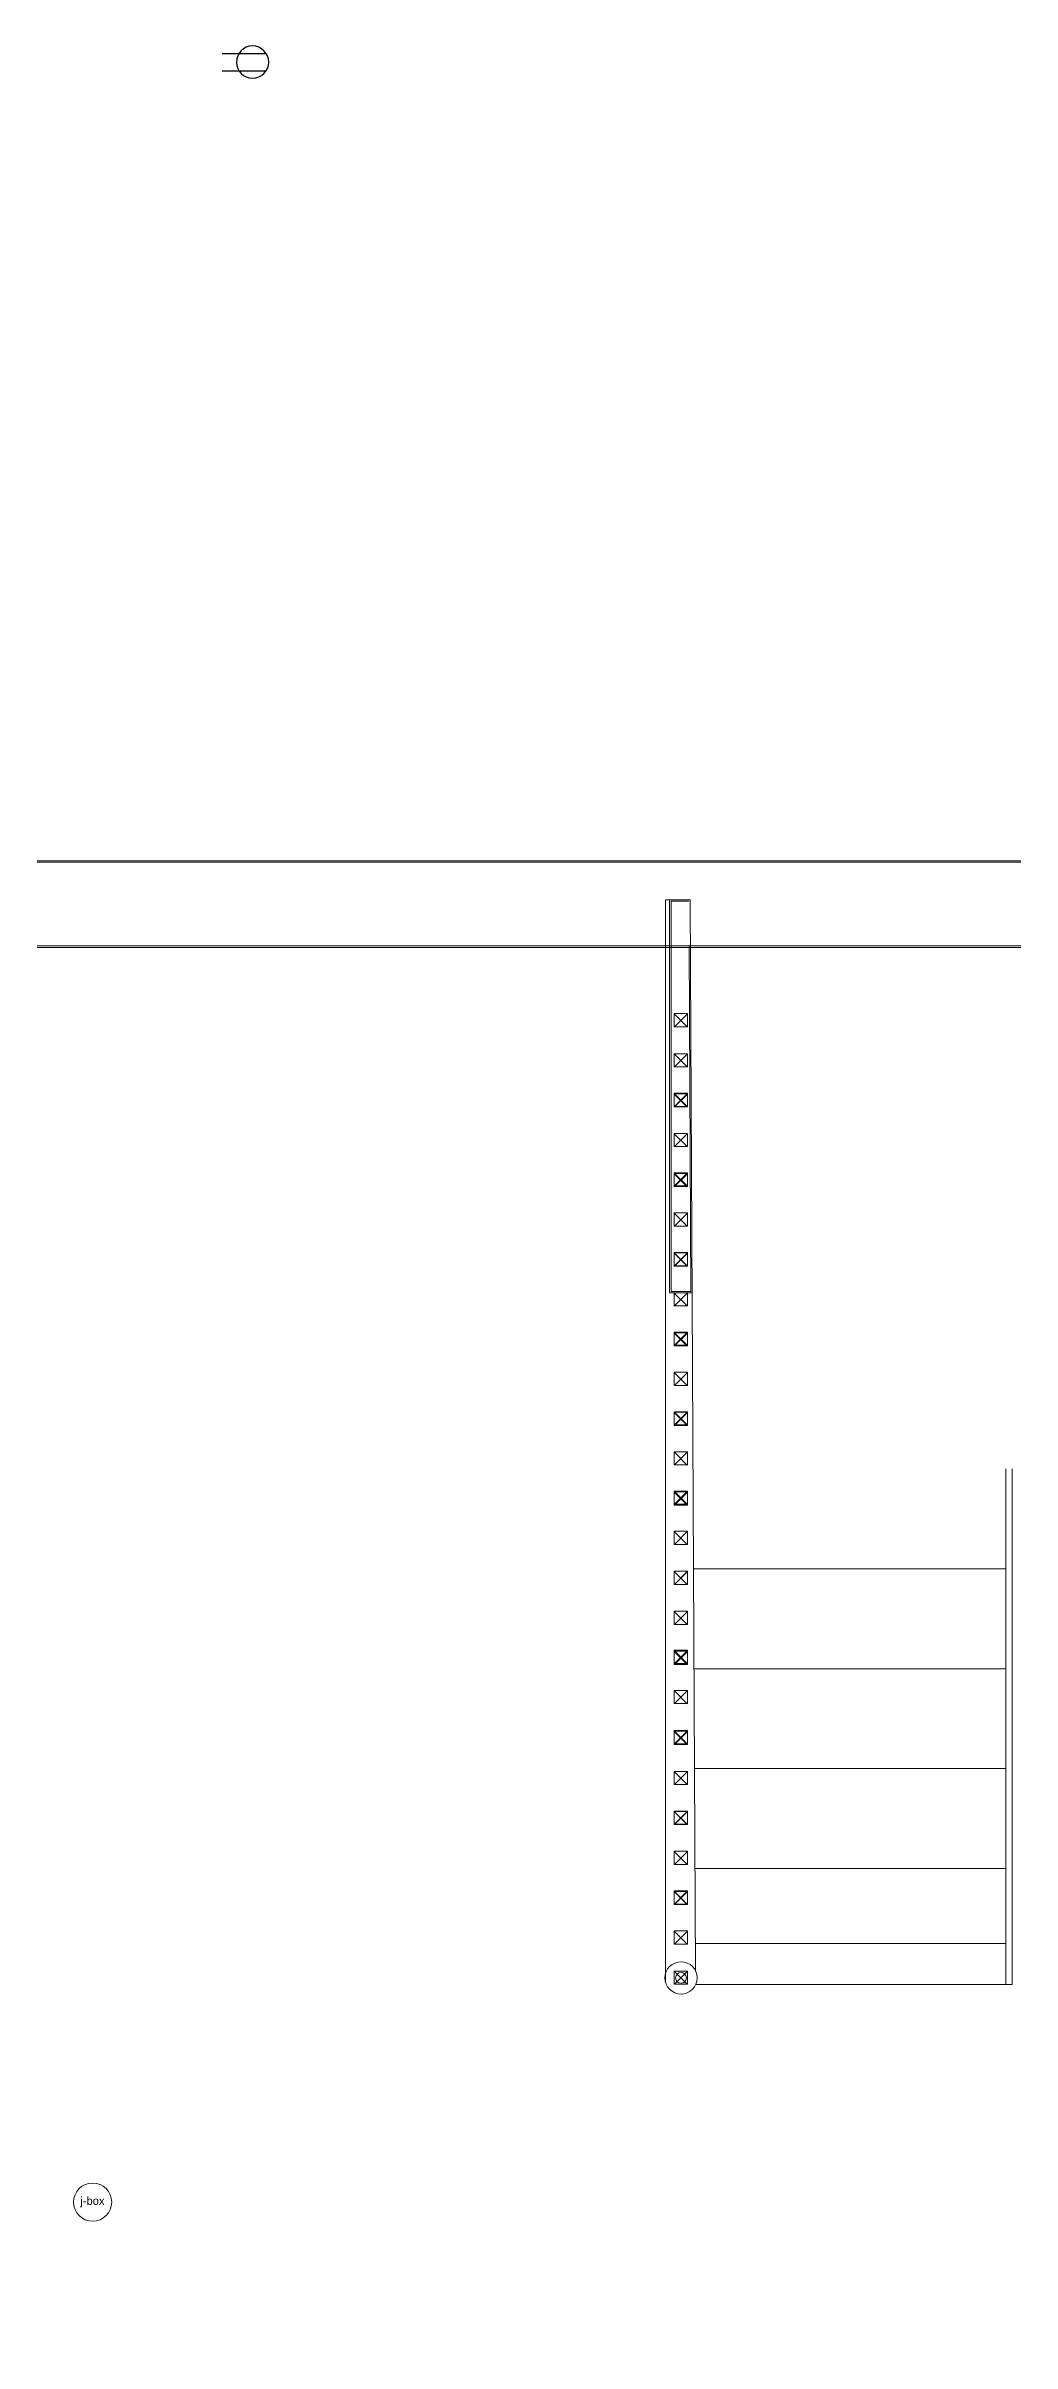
# Model space of a CAD drawing. Header units: inches. Extents: x -179 to 699, y -214 to 441.
# Drawn here: x 254.4 to 350.8, y 211.6 to 440.7 of the extents above; entities that cross this region are included whole.
import ezdxf
from ezdxf.enums import TextEntityAlignment as Align

# ---------------------------------------------------------------- set-up
doc = ezdxf.new("R2010")
doc.units = ezdxf.units.IN
doc.header["$MEASUREMENT"] = 0
doc.layers.get('0').update_dxf_attribs({"color": 1, "lineweight": 9})
for name, color, linetype, lineweight in [('A201-Floorplan-2nd-floor', 7, 'Continuous', 9), ('A301-Floorplan-attic', 7, 'Continuous', 9), ('E201-Electrical-2nd-floor', 7, 'Continuous', 9), ('E301-Electrical-attic', 7, 'Continuous', 9)]:
    doc.layers.add(name, color=color, linetype=linetype, lineweight=lineweight)
doc.layers.get('0').off()
doc.layers.get('E201-Electrical-2nd-floor').off()
doc.layers.get('E301-Electrical-attic').off()
doc.styles.add('Reg', font='Arial.ttf', dxfattribs={"height": 3})

# ---------------------------------------------------------------- blocks, each defined once
blk = doc.blocks.new('cgri')
at = {"layer": ''}
for p, q in [((291.65, 54.83), (291.65, 59.21)), ((293.38, 54.83), (293.38, 59.22))]:
    blk.add_line(p, q, dxfattribs=at)
blk.add_circle((292.52, 57.86), 1.61, dxfattribs=at)
blk = doc.blocks.new('*U11')
at = {"layer": 'E201-Electrical-2nd-floor'}
blk.add_blockref('cgri', (0, 0), dxfattribs=at)
at = {"style": 'Reg'}
blk.add_attdef('ID', text='', height=3, dxfattribs=at).set_placement((292.6, 61.43), align=Align.MIDDLE_CENTER)
blk = doc.blocks.new('E301-Electrical-jboxes')
at = {"layer": 'A301-Floorplan-attic'}
for p, q in [((328.58, 0), (328.58, -445.28)), ((320.08, -431), (320.08, -8.3))]:
    blk.add_line(p, q, dxfattribs=at)
blk.add_circle((194.95, -173.05), 1.9, dxfattribs=at)
at = {"layer": 'A301-Floorplan-attic', "style": 'Reg'}
blk.add_text('j-box', height=0.798, rotation=270, dxfattribs=at).set_placement((194.68, -171.82))

msp = doc.modelspace()

# ---------------------------------------------------------------- linework, layer by layer
at = {"layer": 'A201-Floorplan-2nd-floor'}
for p, q in [((316.19, 355.51), (316.19, 247.6)), ((318.66, 355.51), (316.19, 355.51)), ((316.61, 355.51), (316.61, 316.33)), ((318.53, 355.51), (318.53, 355.51)), ((319.21, 248.66), (318.66, 355.51)), ((317.06, 344.14), (317.06, 344.12)), ((317.06, 344.13), (318.36, 342.84)), ((318.38, 344.14), (317.1, 342.85)), ((317.06, 340.14), (317.06, 340.12)), ((317.06, 340.13), (318.36, 338.84)), ((318.38, 340.14), (317.1, 338.85)), ((317.06, 336.19), (317.06, 336.17)), ((317.06, 336.18), (318.36, 334.89)), ((317.06, 336.14), (317.06, 336.12)), ((317.06, 336.13), (318.36, 334.84)), ((318.38, 336.19), (317.1, 334.9)), ((318.38, 336.14), (317.1, 334.85)), ((317.06, 332.19), (317.06, 332.17)), ((317.06, 332.18), (318.36, 330.89)), ((318.38, 332.19), (317.1, 330.9)), ((317.06, 328.27), (317.06, 328.24)), ((317.06, 328.26), (318.36, 326.97)), ((317.06, 328.19), (317.06, 328.17)), ((317.06, 328.18), (318.36, 326.89)), ((318.38, 328.27), (317.1, 326.97)), ((318.38, 328.19), (317.1, 326.9)), ((317.06, 324.27), (317.06, 324.24)), ((317.06, 324.26), (318.36, 322.97)), ((318.38, 324.27), (317.1, 322.97)), ((317.06, 320.3), (317.06, 320.28)), ((317.06, 320.29), (318.36, 319)), ((317.06, 320.27), (317.06, 320.24)), ((317.06, 320.26), (318.36, 318.97)), ((318.38, 320.3), (317.1, 319.01)), ((318.38, 320.27), (317.1, 318.97)), ((318.86, 316.32), (316.61, 316.32)), ((317.06, 316.3), (317.06, 316.28)), ((317.06, 316.29), (318.36, 315)), ((318.38, 316.3), (317.1, 315.01)), ((318.65, 316.32), (318.63, 316.32)), ((318.86, 316.44), (318.86, 316.44)), ((317.06, 312.38), (317.06, 312.35)), ((317.06, 312.37), (318.36, 311.08)), ((317.06, 312.3), (317.06, 312.28)), ((317.06, 312.29), (318.36, 311)), ((318.38, 312.38), (317.1, 311.08)), ((318.38, 312.3), (317.1, 311.01)), ((317.06, 308.38), (317.06, 308.35)), ((317.06, 308.37), (318.36, 307.08)), ((318.38, 308.38), (317.1, 307.08)), ((317.06, 304.45), (317.06, 304.42)), ((317.06, 304.44), (318.36, 303.14)), ((317.06, 304.38), (317.06, 304.35)), ((317.06, 304.37), (318.36, 303.08)), ((318.38, 304.44), (317.1, 303.15)), ((318.38, 304.38), (317.1, 303.08)), ((317.06, 300.45), (317.06, 300.42)), ((317.06, 300.44), (318.36, 299.14)), ((318.38, 300.44), (317.1, 299.15)), ((350.14, 247.35), (350.14, 298.76)), ((317.06, 296.53), (317.06, 296.5)), ((317.06, 296.52), (318.36, 295.23)), ((317.06, 296.45), (317.06, 296.42)), ((317.06, 296.44), (318.36, 295.14)), ((318.38, 296.53), (317.1, 295.23)), ((318.38, 296.44), (317.1, 295.15)), ((317.06, 292.53), (317.06, 292.5)), ((317.06, 292.52), (318.36, 291.23)), ((318.38, 292.53), (317.1, 291.23)), ((350.14, 288.79), (319, 288.79)), ((317.06, 288.54), (317.06, 288.51)), ((317.06, 288.53), (318.36, 287.24)), ((317.06, 288.53), (317.06, 288.5)), ((317.06, 288.52), (318.36, 287.23)), ((318.38, 288.54), (317.1, 287.24)), ((318.38, 288.53), (317.1, 287.23)), ((317.06, 284.54), (317.06, 284.51)), ((317.06, 284.53), (318.36, 283.24)), ((318.38, 284.54), (317.1, 283.24)), ((317.06, 280.65), (317.06, 280.62)), ((317.06, 280.64), (318.36, 279.34)), ((317.06, 280.54), (317.06, 280.51)), ((317.06, 280.53), (318.36, 279.24)), ((318.38, 280.64), (317.1, 279.35)), ((318.38, 280.54), (317.1, 279.24)), ((350.14, 278.83), (319.05, 278.83)), ((317.06, 276.65), (317.06, 276.62)), ((317.06, 276.64), (318.36, 275.34)), ((318.38, 276.64), (317.1, 275.35)), ((317.06, 272.65), (317.06, 272.62)), ((317.06, 272.64), (318.36, 271.34)), ((318.38, 272.64), (317.1, 271.35)), ((317.06, 272.58), (317.06, 272.55)), ((317.06, 272.57), (318.36, 271.28)), ((318.38, 272.58), (317.1, 271.28)), ((317.06, 268.58), (317.06, 268.55)), ((317.06, 268.57), (318.36, 267.28)), ((318.38, 268.58), (317.1, 267.28)), ((350.14, 268.86), (319.11, 268.86)), ((317.06, 264.61), (317.06, 264.58)), ((317.06, 264.6), (318.36, 263.31)), ((317.06, 264.58), (317.06, 264.55)), ((317.06, 264.57), (318.36, 263.28)), ((318.38, 264.61), (317.1, 263.31)), ((318.38, 264.58), (317.1, 263.28)), ((317.06, 260.61), (317.06, 260.58)), ((317.06, 260.6), (318.36, 259.31)), ((318.38, 260.61), (317.1, 259.31)), ((350.14, 258.9), (319.16, 258.9)), ((317.06, 256.66), (317.06, 256.63)), ((317.06, 256.65), (318.36, 255.36)), ((317.06, 256.61), (317.06, 256.58)), ((317.06, 256.6), (318.36, 255.31)), ((318.38, 256.66), (317.1, 255.36)), ((318.38, 256.61), (317.1, 255.31)), ((317.06, 251.36), (317.06, 252.67)), ((317.06, 252.67), (318.38, 252.67)), ((318.38, 251.36), (318.38, 252.67)), ((317.06, 251.36), (318.38, 251.36)), ((350.14, 251.41), (319.2, 251.41)), ((317.06, 248.66), (317.06, 248.63)), ((317.06, 248.65), (318.36, 247.36)), ((318.38, 248.66), (317.1, 247.36))]:
    msp.add_line(p, q, dxfattribs=at)
for points in [[(85.83, 30.84), (85.83, 359.41), (531.11, 359.41), (531.11, 30.84)], [(216.18, 169.09), (393.55, 169.09), (393.55, 149.4), (395.2, 149.4), (395.2, 147.65), (396.39, 147.65), (396.39, 147.03), (434.28, 147.03), (434.28, 214.16), (447.84, 214.16), (447.84, 238.16), (390.71, 238.16), (390.71, 243.96), (390.71, 350.91), (94.13, 350.91), (94.13, 39.91), (216.18, 39.91), (216.18, 156.91), (186.18, 156.91), (186.18, 161.66), (216.18, 161.66)], [(317.06, 342.85), (318.38, 342.85), (318.38, 344.16), (317.06, 344.16)], [(317.06, 338.85), (318.38, 338.85), (318.38, 340.16), (317.06, 340.16)], [(317.06, 334.9), (318.38, 334.9), (318.38, 336.21), (317.06, 336.21)], [(317.06, 334.85), (318.38, 334.85), (318.38, 336.16), (317.06, 336.16)], [(317.06, 330.9), (318.38, 330.9), (318.38, 332.21), (317.06, 332.21)], [(317.06, 326.97), (318.38, 326.97), (318.38, 328.29), (317.06, 328.29)], [(317.06, 326.9), (318.38, 326.9), (318.38, 328.21), (317.06, 328.21)], [(317.06, 322.97), (318.38, 322.97), (318.38, 324.29), (317.06, 324.29)], [(317.06, 319.01), (318.38, 319.01), (318.38, 320.32), (317.06, 320.32)], [(317.06, 318.97), (318.38, 318.97), (318.38, 320.29), (317.06, 320.29)], [(317.06, 315.01), (318.38, 315.01), (318.38, 316.32), (317.06, 316.32)], [(317.06, 311.08), (318.38, 311.08), (318.38, 312.4), (317.06, 312.4)], [(317.06, 311.01), (318.38, 311.01), (318.38, 312.32), (317.06, 312.32)], [(317.06, 307.08), (318.38, 307.08), (318.38, 308.4), (317.06, 308.4)], [(317.06, 303.15), (318.38, 303.15), (318.38, 304.46), (317.06, 304.46)], [(317.06, 303.08), (318.38, 303.08), (318.38, 304.4), (317.06, 304.4)], [(317.06, 299.15), (318.38, 299.15), (318.38, 300.46), (317.06, 300.46)], [(317.06, 295.23), (318.38, 295.23), (318.38, 296.54), (317.06, 296.54)], [(317.06, 295.15), (318.38, 295.15), (318.38, 296.46), (317.06, 296.46)], [(317.06, 291.23), (318.38, 291.23), (318.38, 292.54), (317.06, 292.54)], [(317.06, 287.24), (318.38, 287.24), (318.38, 288.56), (317.06, 288.56)], [(317.06, 287.23), (318.38, 287.23), (318.38, 288.54), (317.06, 288.54)], [(317.06, 283.24), (318.38, 283.24), (318.38, 284.56), (317.06, 284.56)], [(317.06, 279.35), (318.38, 279.35), (318.38, 280.66), (317.06, 280.66)], [(317.06, 279.24), (318.38, 279.24), (318.38, 280.56), (317.06, 280.56)], [(317.06, 275.35), (318.38, 275.35), (318.38, 276.66), (317.06, 276.66)], [(317.06, 271.35), (318.38, 271.35), (318.38, 272.66), (317.06, 272.66)], [(317.06, 271.28), (318.38, 271.28), (318.38, 272.59), (317.06, 272.59)], [(317.06, 267.28), (318.38, 267.28), (318.38, 268.59), (317.06, 268.59)], [(317.06, 263.31), (318.38, 263.31), (318.38, 264.62), (317.06, 264.62)], [(317.06, 263.28), (318.38, 263.28), (318.38, 264.59), (317.06, 264.59)], [(317.06, 259.31), (318.38, 259.31), (318.38, 260.62), (317.06, 260.62)], [(317.06, 255.36), (318.38, 255.36), (318.38, 256.67), (317.06, 256.67)], [(317.06, 255.31), (318.38, 255.31), (318.38, 256.62), (317.06, 256.62)], [(317.06, 251.36), (318.38, 251.36), (318.38, 252.67), (317.06, 252.67)], [(317.06, 252.66), (317.06, 252.63)], [(317.06, 252.65), (318.36, 251.36)], [(318.38, 252.66), (317.1, 251.36)], [(317.06, 247.36), (318.38, 247.36), (318.38, 248.67), (317.06, 248.67)]]:
    msp.add_lwpolyline(points, close=True, dxfattribs=at)
for points in [[(318.56, 350.91), (318.74, 316.44), (316.77, 316.44), (316.77, 355.38), (318.54, 355.38)], [(319.22, 247.35), (350.76, 247.35), (350.76, 298.76)]]:
    msp.add_lwpolyline(points, dxfattribs=at)
for radius in [1.61, 0.538]:
    msp.add_circle((317.75, 247.99), radius, dxfattribs=at)

# ---------------------------------------------------------------- block references
at = {"layer": 'E201-Electrical-2nd-floor', "xscale": -1, "rotation": 270}
msp.add_blockref('*U11', (217.16, 146.53), dxfattribs=at)
at = {"layer": 'E301-Electrical-attic', "lineweight": 30, "rotation": 89.99999999999999}
msp.add_blockref('E301-Electrical-jboxes', (86.02, 30.68), dxfattribs=at)

doc.saveas('drawing.dxf')
